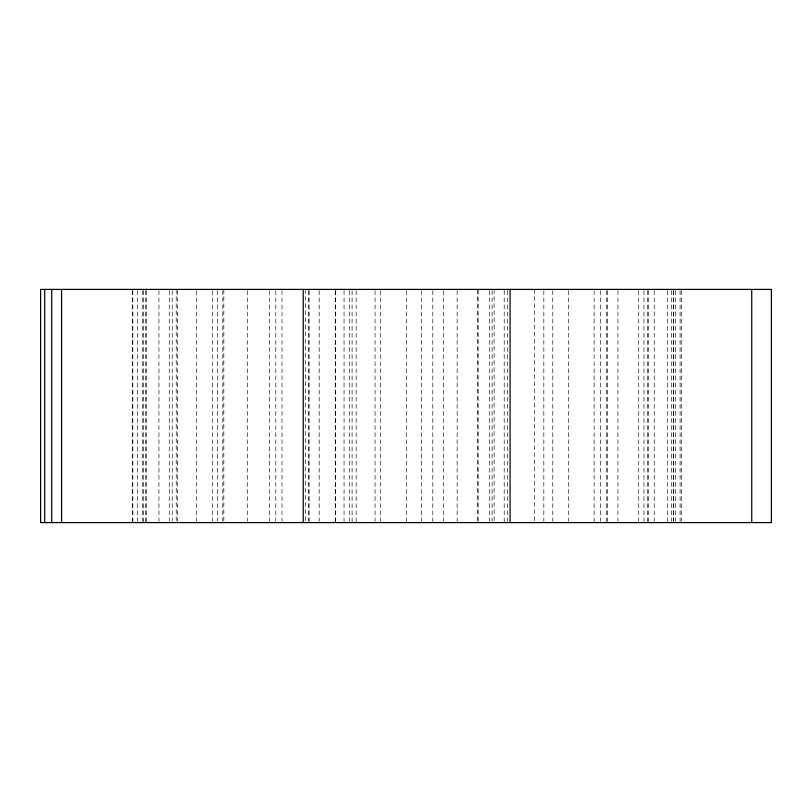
<?xml version="1.0" encoding="UTF-8"?>
<svg xmlns="http://www.w3.org/2000/svg" width="812" height="812" viewBox="0 0 812 812"><rect width="100%" height="100%" fill="white"/><g stroke="black" fill="none" stroke-linecap="round" stroke-linejoin="round"><path stroke-width="0.61" stroke-dasharray="4.06 3.04" d="M681.633 290.676L681.633 521.324M680.091 290.676L680.091 521.324M675.432 290.676L675.432 521.324M673.645 290.676L673.645 521.324M673.31 290.676L673.31 521.324M671.575 290.676L671.575 521.324M667.728 290.676L667.728 522.593M654.249 290.676L654.249 521.324M648.301 290.676L648.301 522.593M647.59 290.676L647.59 522.593M643.977 290.676L643.977 521.324M638.719 290.676L638.719 521.324M617.932 290.676L617.932 521.324M607.335 290.676L607.335 521.324M606.544 290.676L606.544 522.593M600.474 290.676L600.474 521.324M594.12 290.676L594.12 522.593M568.654 290.676L568.654 521.324M552.769 290.676L552.769 521.324M543.837 290.676L543.837 521.324M534.56 289.407L534.56 521.324M507.642 290.676L507.642 521.324M504.201 290.676L504.201 522.593M494.112 289.407L494.112 521.324M492.072 290.676L492.072 521.324M489.707 290.676L489.707 521.324M478.065 290.229L478.065 521.324M477.791 289.407L477.791 521.324M457.146 290.676L457.146 522.593M443.474 290.676L443.474 521.324M432.786 290.676L432.786 522.593M421.367 290.676L421.367 521.324M406.65 290.676L406.65 522.593M380.513 290.676L380.513 522.593M375.053 290.676L375.053 521.324M356.163 290.676L356.163 522.593M352.083 290.676L352.083 522.593M349.708 290.676L349.708 521.324M344.055 290.676L344.055 521.324M335.66 290.676L335.66 521.324M335.244 290.676L335.244 522.593M319.197 290.676L319.197 521.324M309.108 290.676L309.108 521.324M308.296 290.676L308.296 521.324M305.667 289.407L305.667 521.324M281.987 290.676L281.987 521.324M275.796 290.676L275.796 521.324M269.401 290.676L269.401 521.324M247.437 290.676L247.437 521.324M223.848 289.407L223.848 521.324M222.813 290.676L222.813 521.324M217.362 290.676L217.362 521.324M212.612 290.676L212.612 521.324M196.484 290.676L196.484 521.324M177.412 290.676L177.412 521.324M176.214 289.407L176.214 521.324M172.235 290.676L172.235 521.324M169.251 290.676L169.251 521.324M158.929 290.676L158.929 521.324M146.485 290.676L146.485 522.593M145.389 290.676L145.389 522.593M143.531 290.676L143.531 522.593M142.273 290.676L142.273 521.324M137.482 290.676L137.482 521.324M132.803 290.676L132.803 522.593M132.407 290.676L132.407 522.593"/><path stroke-width="1.22" d="M751.739 289.407L751.739 522.593M510.078 289.407L510.078 522.593M303.221 289.407L303.221 522.593M61.57 289.407L61.57 522.593M51.714 289.407L51.714 522.593M44.701 289.407L44.701 522.593M771.4 289.407L40.6 289.407L40.6 522.593L771.4 522.593L771.4 289.407"/></g></svg>
